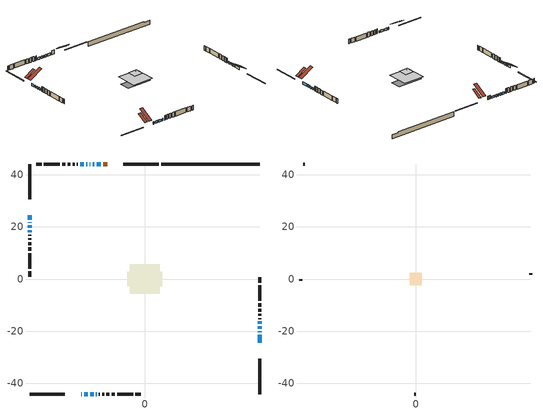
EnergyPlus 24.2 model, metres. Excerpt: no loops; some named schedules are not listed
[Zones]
conditioned space
 floor adiabatic (AdiabaticFloorConstruction): -5.68,-5.68 -5.68,5.68 5.68,5.68 5.68,-5.68 z0.56
 floor foundation (Slab1 construction): -6.73,-2.72 -6.73,2.72 6.73,2.72 6.73,-2.72 z-1.88
 wall outside (RimJoist1 construction): 5.35,44.07 -8.14,44.07 / -44.07,-44.07 -30.58,-44.07 / -44.07,44.07 -44.07,30.58 / 44.07,-44.07 44.07,-30.58 z0.56:0.86
 wall outside (AdiabaticWallConstruction 1): -14.34,44.07 -15.96,44.07 z0.56:2.59
 wall outside (AdiabaticWallConstruction): -44.07,24.38 -44.07,22.68 / 44.07,-24.38 44.07,-21.33 / -24.38,-44.07 -24.18,-44.07 / -23.25,-44.07 -21.88,-44.07 / -16.89,44.07 -18.35,44.07 / -19.28,44.07 -19.89,44.07 / -20.81,44.07 -21.02,44.07 / -20.95,-44.07 -19.62,-44.07 / -44.07,21.75 -44.07,21.52 / 44.07,-20.4 44.07,-19.94 / -18.7,-44.07 -18.47,-44.07 / -21.94,44.07 -22.4,44.07 / -23.33,44.07 -24.66,44.07 / -44.07,20.59 -44.07,19.68 / -44.07,18.75 -44.07,17.83 / 44.07,-19.02 44.07,-18.1 / 44.07,-17.17 44.07,-16.28 z0.56:1.78
 wall outside (Wall1 construction): -25.58,44.07 -25.97,44.07 / -17.54,-44.07 -17.15,-44.07 / -44.07,16.91 -44.07,16.52 / 44.07,-15.35 44.07,-14.97 z0.56:3
 wall outside (Wall2 construction): -26.9,44.07 -27.53,44.07 / -16.22,-44.07 -15.59,-44.07 / -44.07,15.59 -44.07,14.95 / 44.07,-14.04 44.07,-13.4 z0.56:3
 wall outside (Wall3 construction): -28.46,44.07 -29.46,44.07 / -14.66,-44.07 -13.66,-44.07 / -44.07,14.03 -44.07,13.03 / 44.07,-12.47 44.07,-11.47 z0.56:3
 wall outside (Wall4 construction): -30.39,44.07 -31.65,44.07 / -12.73,-44.07 -11.47,-44.07 / -44.07,12.1 -44.07,10.84 / 44.07,-10.55 44.07,-9.29 z0.56:3
 wall outside (Wall5 construction): -32.58,44.07 -38.63,44.07 / -10.54,-44.07 -4.49,-44.07 / -44.07,9.91 -44.07,3.86 / 44.07,-8.36 44.07,-2.31 z0.56:3
 wall outside (Wall6 construction): -39.56,44.07 -41.62,44.07 / -3.56,-44.07 -1.5,-44.07 / -44.07,2.93 -44.07,0.87 / 44.07,-1.38 44.07,0.68 z0.56:3
 wall foundation (FoundationWall1 construction): 6.27,44.07,-1.88 6.27,44.07,0.56 40.29,44.07,0.56 40.29,44.07,0.12 44.07,44.07,0.12 44.07,44.07,-1.88
 window (WindowConstruction): -44.07,24.38 -44.07,22.68 z0.56:1.78
 window (WindowConstruction 7): 44.07,-24.38 44.07,-21.33 z0.56:1.78
 window (WindowConstruction 8): -24.38,-44.07 -24.18,-44.07 z0.56:1.78
 window (WindowConstruction 9): -23.25,-44.07 -21.88,-44.07 z0.56:1.78
 window (WindowConstruction 10): -16.89,44.07 -18.35,44.07 z0.56:1.78
 window (WindowConstruction 11): -19.28,44.07 -19.88,44.07 z0.56:1.78
 window (WindowConstruction 12): -20.81,44.07 -21.02,44.07 z0.56:1.78
 window (WindowConstruction 1): -20.95,-44.07 -19.62,-44.07 z0.56:1.78
 window (WindowConstruction 13): -44.07,21.75 -44.07,21.52 z0.56:1.78
 window (WindowConstruction 14): 44.07,-20.4 44.07,-19.95 z0.56:1.78
 window (WindowConstruction 15): -18.7,-44.07 -18.47,-44.07 z0.56:1.78
 window (WindowConstruction 16): -21.95,44.07 -22.4,44.07 z0.56:1.78
 window (WindowConstruction 2): -23.33,44.07 -24.65,44.07 z0.56:1.78
 window (WindowConstruction 3): -44.07,20.59 -44.07,19.68 z0.56:1.78
 window (WindowConstruction 4): -44.07,18.75 -44.07,17.83 z0.56:1.78
 window (WindowConstruction 5): 44.07,-19.02 44.07,-18.1 z0.56:1.78
 window (WindowConstruction 6): 44.07,-17.17 44.07,-16.28 z0.56:1.78
 door (Door): -14.34,44.07 -15.96,44.07 z0.56:2.59
 ceiling adiabatic (AdiabaticFloorConstruction): 5.68,-5.68 5.68,5.68 -5.68,5.68 -5.68,-5.68 z0.56
 roof outside (Roof2 construction): -13.41,44.07,3 -13.41,37.18,7.02 -11.42,37.18,7.02 -11.42,44.07,3; -25.31,-44.07,3 -25.31,-37.18,7.02 -27.3,-37.18,7.02 -27.3,-44.07,3; -44.07,25.31,3 -37.18,25.31,7.02 -37.18,27.3,7.02 -44.07,27.3,3; 44.07,-25.31,3 37.18,-25.31,7.02 37.18,-27.3,7.02 44.07,-27.3,3
attic - vented
 floor to conditioned space (Floor1 construction Reversed): -2.32,-2.32 -2.32,2.32 2.32,2.32 2.32,-2.32 z3
 floor to conditioned space (Floor2 construction Reversed): -1.26,-1.26 -1.26,1.26 1.26,1.26 1.26,-1.26 z3
 wall outside (Wall7 construction): -42.55,44.07 -43.14,44.07 / -0.57,-44.07 0.02,-44.07 / -44.07,-0.06 -44.07,-0.65 / 44.07,1.61 44.07,2.2 z0.56:3
 roof outside (Roof1 construction): -10.49,44.07,3 -10.49,39.16,5.86 -9.07,39.16,5.86 -9.07,44.07,3; -28.23,-44.07,3 -28.23,-39.16,5.86 -29.65,-39.16,5.86 -29.65,-44.07,3; -44.07,28.23,3 -39.16,28.23,5.86 -39.16,29.65,5.86 -44.07,29.65,3; 44.07,-28.23,3 39.16,-28.23,5.86 39.16,-29.65,5.86 44.07,-29.65,3
[Building]
Building 1: Terrain=Suburbs
[Site:Location]
Saskatoon Intl AP_SK: Latitude {deg}=52.17; Longitude {deg}=-106.7; Time Zone {hr}=-6; Elevation {m}=504; Keep Site Location Information=Yes
[Site:GroundTemperature:Shallow]
-3.29371, -5.9198, -6.13011, -4.88389, 0.118965, 5.09852, 9.41553, 12.1502, 12.3826, 10.1583, 5.95142, 1.12462
[Site:WaterMainsTemperature]
Calculation Method=Schedule; Temperature Schedule=mains temperature schedule
[Material] Roughness=Rough; Thermal Absorptance=0.9
Name | Thickness {m} | Conductivity {W/m-K} | Density {kg/m3} | Specific Heat {J/kg-K} | Solar Absorptance | Visible Absorptance
asphalt or fiberglass shingles | 0.00635 | 0.162714 | 1121.4 | 1465.45 | 0.84 | 0.84
ceiling stud and cavity | 0.1397 | 0.112217 | 65.682 | 1177.47 | 0.7 | 0.7
ceiling stud and cavity 1 | 0.1397 | 0.0777054 | 65.682 | 1177.47 | 0.7 | 0.7
concrete 4.0 in. | 0.1016 | 1.803125 | 2242.8 | 837.4 | 0.7 | 0.7
concrete 8.0 in. | 0.2032 | 1.803125 | 2242.8 | 837.4 | 0.7 | 0.7
door material | 0.04445 | 0.0451087 | 512.64 | 1214.23 | 0.7 | 0.7
floor covering | 0.0127 | 0.0433444 | 54.468 | 1339.84 | 0.6 | 0.6
floor rigid ins; wall rigid ins 1 | 0.512978 | 0.029427 | 32.04 | 1214.23 | 0.7 | 0.7
floor stud and cavity | 0.1397 | 1.75129 | 37.0049 | 1207.88 | 0.7 | 0.7
furniture material conditioned space 1 | 0.1524 | 0.115458 | 640.8 | 1214.23 | 0.6 | 0.6
gypsum board | 0.0127 | 0.160291 | 801 | 837.4 | 0.6 | 0.6
osb sheathing 0.5 in. | 0.0127 | 0.115458 | 512.64 | 1214.23 | 0.7 | 0.7
osb sheathing 0.75 in. | 0.01905 | 0.115458 | 512.64 | 1214.23 | 0.7 | 0.7
rim joist stud and cavity | 0.0508 | 0.271007 | 50.32683 | 1063.81 | 0.6 | 0.6
roof stud and cavity | 0.2032 | 0.169292 | 78.34581 | 1123.46 | 0.7 | 0.7
wall rigid ins | 0.051816 | 0.029427 | 32.04 | 1214.23 | 0.7 | 0.7
wall stud and cavity | 0.1397 | 0.133792 | 139.0536 | 1170.24 | 0.7 | 0.7
wall stud and cavity 1 | 0.1397 | 0.13493 | 139.0536 | 1170.24 | 0.7 | 0.7
wall stud and cavity 2 | 0.1397 | 0.132231 | 139.0536 | 1170.24 | 0.7 | 0.7
wall stud and cavity 3 | 0.1397 | 0.138704 | 139.0536 | 1170.24 | 0.7 | 0.7
wall stud and cavity 4 | 0.1397 | 0.129427 | 139.0536 | 1170.24 | 0.7 | 0.7
wall stud and cavity 5 | 0.1397 | 0.133343 | 139.0536 | 1170.24 | 0.7 | 0.7
wall stud and cavity 6 | 0.0889 | 6.1454 | 50.32683 | 1063.81 | 0.6 | 0.6
wall stud and cavity 7 | 0.0889 | 0.380278 | 52.3479 | 1209.89 | 0.7 | 0.7
wall stud and cavity 8 | 0.0889 | 0.391764 | 83.0341 | 1211.67 | 0.7 | 0.7
wood siding | 0.0254 | 0.102417 | 544.68 | 1172.36 | 0 | 0
wood siding 1 | 0.00254 | 0.102417 | 544.68 | 1172.36 | 0 | 0
wood siding 2; wood siding 3; wood siding 4 | 0.0254 | 0.102417 | 544.68 | 1172.36 | 0.7 | 0.7
[WindowMaterial:SimpleGlazingSystem]
Name | U-Factor {W/m2-K} | Solar Heat Gain Coefficient
WindowMaterial | 1.94244 | 0.57
WindowMaterial 1 | 2.0032 | 0.53
WindowMaterial 10 | 2.86909 | 0.55
WindowMaterial 2 | 2.123572 | 0.58
WindowMaterial 3 | 2.779381 | 0.54
WindowMaterial 4 | 3.03376 | 0.56
WindowMaterial 5 | 2.055436 | 0.6
WindowMaterial 6 | 2.87193 | 0.54
WindowMaterial 7 | 2.083826 | 0.6
WindowMaterial 8 | 1.99127 | 0.54
WindowMaterial 9 | 2.058275 | 0.49
[Construction]
AdiabaticFloorConstruction: floor stud and cavity, floor rigid ins, osb sheathing 0.75 in., floor covering
AdiabaticWallConstruction: wood siding 3, wall rigid ins 1, wall stud and cavity 7, gypsum board
AdiabaticWallConstruction 1: wood siding 4, wall rigid ins 1, wall stud and cavity 7, gypsum board
Door: door material
Floor1 construction Reversed: gypsum board, ceiling stud and cavity
Floor2 construction Reversed: gypsum board, ceiling stud and cavity 1
FoundationWall1 construction: concrete 8.0 in.
furniture construction conditioned space 1: furniture material conditioned space 1
PartitionWallConstruction: gypsum board, wall stud and cavity 8, gypsum board
RimJoist1 construction: wood siding 2, rim joist stud and cavity
Roof1 construction: asphalt or fiberglass shingles
Roof2 construction: asphalt or fiberglass shingles, osb sheathing 0.75 in., roof stud and cavity, gypsum board
Slab1 construction: concrete 4.0 in.
Wall1 construction: wood siding, osb sheathing 0.5 in., wall stud and cavity, gypsum board
Wall2 construction: wood siding, osb sheathing 0.5 in., wall stud and cavity 1, gypsum board
Wall3 construction: wood siding, osb sheathing 0.5 in., wall stud and cavity 2, gypsum board
Wall4 construction: wood siding, wall rigid ins, osb sheathing 0.5 in., wall stud and cavity 3, gypsum board
Wall5 construction: wood siding, osb sheathing 0.5 in., wall stud and cavity 4, gypsum board
Wall6 construction: wood siding, wall rigid ins, osb sheathing 0.5 in., wall stud and cavity 5, gypsum board
Wall7 construction: wood siding 1, wall stud and cavity 6
WindowConstruction: WindowMaterial
WindowConstruction 1; WindowConstruction 2: WindowMaterial 1
WindowConstruction 10: WindowMaterial 8
WindowConstruction 11: WindowMaterial 9
WindowConstruction 12; WindowConstruction 8: WindowMaterial 6
WindowConstruction 13; WindowConstruction 14; WindowConstruction 15; WindowConstruction 16: WindowMaterial 10
WindowConstruction 3: WindowMaterial 2
WindowConstruction 4; WindowConstruction 5: WindowMaterial 3
WindowConstruction 6: WindowMaterial 4
WindowConstruction 7: WindowMaterial 5
WindowConstruction 9: WindowMaterial 7
[Zone] Multiplier=1; Part of Total Floor Area=Yes
Name | Volume {m3}
attic - vented | 12.3559
conditioned space | 505.3
[Space]
Name | Zone | Volume {m3}
attic - vented 1 | attic - vented | 12.3559
conditioned space 1 | conditioned space | 505.3
[ZoneInfiltration:EffectiveLeakageArea]
infil attic - vented 1: Zone or Space=attic - vented 1; Schedule=Always On Discrete; Effective Air Leakage Area {cm2}=955.543; Stack Coefficient=0.000368588; Wind Coefficient=1.29715e-05
[ZoneMixing]
whole house fan mix: Zone or Space=attic - vented; Schedule=Always On Continuous; Design Flow Rate Calculation Method=Flow/Zone; Design Flow Rate {m3/s}=0; Source Zone or Space=conditioned space
[SurfaceProperty:ExposedFoundationPerimeter]
Slab1: Exposed Perimeter Calculation Method=TotalExposedPerimeter; Total Exposed Perimeter {m}=37.795
[InternalMass] Zone or ZoneList=conditioned space; Space or SpaceList=conditioned space 1
Name | Construction | Surface Area {m2}
furniture mass conditioned space 1 | furniture construction conditioned space 1 | 80.8441
partition wall mass | PartitionWallConstruction | 202.11
[Lights]
interior lighting: Zone or ZoneList or Space or SpaceList=conditioned space 1; Schedule=interior lighting schedule; Design Level Calculation Method=LightingLevel; Lighting Level {W}=343.2; Return Air Fraction=0; Fraction Radiant=0.6; Fraction Visible=0.2; Fraction Replaceable=1
[People]
occupants: Zone or ZoneList or Space or SpaceList=conditioned space 1; Number of People Schedule=occupants schedule; Number of People Calculation Method=People; Number of People=3; Fraction Radiant=0.314171; Sensible Heat Fraction=0.56303; Activity Level Schedule=occupants activity schedule; Carbon Dioxide Generation Rate {m3/s-W}=0; Enable ASHRAE 55 Comfort Warnings=No; Mean Radiant Temperature Calculation Type=EnclosureAveraged
[ElectricEquipment] Zone or ZoneList or Space or SpaceList=conditioned space 1; Design Level Calculation Method=EquipmentLevel
Name | Schedule | Design Level {W} | Fraction Latent | Fraction Radiant | Fraction Lost
clothes dryer | clothes dryer schedule | 140.772 | 0.015 | 0.081 | 0.85
clothes washer | clothes washer schedule | 32.1985 | 0.03 | 0.162 | 0.7
cooking range | cooking range schedule | 215.147 | 0.08 | 0.432 | 0.2
dishwasher | dishwasher schedule | 66.8632 | 0.3 | 0.18 | 0.4
fridge | fridge schedule | 72.9452 | 0 | 0.6 | 0
mech vent house fan | mech vent house fan schedule | 0 | 0 | 0 | 1
mech vent house fan cfis | mech vent house fan cfis schedule | 0 | 0 | 0 | 0
misc plug loads | misc plug loads schedule | 494.7 | 0.045 | 0.513 | 0.1
whole house fan | Always On Discrete | 0 | 0 | 0 | 1
[OtherEquipment] Zone or ZoneList or Space or SpaceList=conditioned space 1; Design Level Calculation Method=EquipmentLevel
Name | Fuel Type | Schedule | Design Level {W} | Fraction Latent | Fraction Radiant | Fraction Lost
clothes dryer 1 | Electricity | clothes dryer schedule | 0 | 0.015 | 0.081 | 0.85
cooking range 1 | Electricity | cooking range schedule | 0 | 0.08 | 0.432 | 0.2
general water use latent | None | general water use schedule | 62.594 | 1 | 0 | 0
general water use sensible | None | general water use schedule | -61.6891 | 0 | 0.6 | 0
mech vent house fan latent load | None | Always On Discrete | 0 | 1 | 0 | 0
mech vent house fan sensible load | None | Always On Discrete | 0 | 0 | 0 | 0
water heater energy adjustment1 | NaturalGas | Always On Discrete | 0.01 | 0 | 0 | 1
[ZoneInfiltration:DesignFlowRate] Zone or ZoneList or Space or SpaceList=conditioned space 1; Schedule=Always On Discrete; Design Flow Rate Calculation Method=Flow/Zone; Design Flow Rate {m3/s}=0
infil flow; natural vent flow; whole house fan flow
[Foundation:Kiva]
Foundation Kiva 1: Initial Indoor Air Temperature {C}=21; Wall Height Above Grade {m}=0.559979; Wall Depth Below Slab {m}=0.2032
[Foundation:Kiva:Settings]
Soil Conductivity {W/m-K}=0.849921; Soil Density {kg/m3}=1842.3; Soil Specific Heat {J/kg-K}=418.7; Ground Solar Absorptivity=0.9; Ground Thermal Absorptivity=0.9; Ground Surface Roughness {m}=0.03; Far-Field Width {m}=40; Deep-Ground Boundary Condition=ZeroFlux; Deep-Ground Depth {m}=40; Minimum Cell Dimension {m}=0.2; Maximum Cell Growth Coefficient=3; Simulation Timestep=Timestep
[Exterior:Lights]
exterior lighting: Schedule=exterior lighting schedule; Design Level {W}=75.6
[Schedule:Constant]
Name | Hourly Value
Always On Continuous; mech vent house fan schedule; mech vent house fan cfis schedule; Always On Discrete | 1
occupants activity schedule | 117.228
fridge schedule | 0
[Schedule:Week:Daily]
interior lighting schedule Week Rule - Jan1-Jan27: interior lighting schedule day, interior lighting schedule day, interior lighting schedule day, interior lighting schedule day, interior lighting schedule day, interior lighting schedule day, interior lighting schedule day, interior lighting schedule default day, interior lighting schedule default day, interior lighting schedule default day, interior lighting schedule default day, interior lighting schedule default day
interior lighting schedule Week Rule - Jan28-Feb3: interior lighting schedule day, interior lighting schedule day, interior lighting schedule day, interior lighting schedule day, interior lighting schedule day 1, interior lighting schedule day 1, interior lighting schedule day 1, interior lighting schedule default day, interior lighting schedule default day, interior lighting schedule default day, interior lighting schedule default day, interior lighting schedule default day
interior lighting schedule Week Rule - Feb4-Feb24: interior lighting schedule day 1, interior lighting schedule day 1, interior lighting schedule day 1, interior lighting schedule day 1, interior lighting schedule day 1, interior lighting schedule day 1, interior lighting schedule day 1, interior lighting schedule default day, interior lighting schedule default day, interior lighting schedule default day, interior lighting schedule default day, interior lighting schedule default day
interior lighting schedule Week Rule - Feb25-Mar3: interior lighting schedule day 1, interior lighting schedule day 1, interior lighting schedule day 1, interior lighting schedule day 1, interior lighting schedule day 2, interior lighting schedule day 2, interior lighting schedule day 2, interior lighting schedule default day, interior lighting schedule default day, interior lighting schedule default day, interior lighting schedule default day, interior lighting schedule default day
interior lighting schedule Week Rule - Mar4-Mar31: interior lighting schedule day 2, interior lighting schedule day 2, interior lighting schedule day 2, interior lighting schedule day 2, interior lighting schedule day 2, interior lighting schedule day 2, interior lighting schedule day 2, interior lighting schedule default day, interior lighting schedule default day, interior lighting schedule default day, interior lighting schedule default day, interior lighting schedule default day
interior lighting schedule Week Rule - Apr1-Apr28: interior lighting schedule day 3, interior lighting schedule day 3, interior lighting schedule day 3, interior lighting schedule day 3, interior lighting schedule day 3, interior lighting schedule day 3, interior lighting schedule day 3, interior lighting schedule default day, interior lighting schedule default day, interior lighting schedule default day, interior lighting schedule default day, interior lighting schedule default day
interior lighting schedule Week Rule - Apr29-May5: interior lighting schedule day 3, interior lighting schedule day 3, interior lighting schedule day 4, interior lighting schedule day 4, interior lighting schedule day 4, interior lighting schedule day 4, interior lighting schedule day 4, interior lighting schedule default day, interior lighting schedule default day, interior lighting schedule default day, interior lighting schedule default day, interior lighting schedule default day
interior lighting schedule Week Rule - May6-May26: interior lighting schedule day 4, interior lighting schedule day 4, interior lighting schedule day 4, interior lighting schedule day 4, interior lighting schedule day 4, interior lighting schedule day 4, interior lighting schedule day 4, interior lighting schedule default day, interior lighting schedule default day, interior lighting schedule default day, interior lighting schedule default day, interior lighting schedule default day
interior lighting schedule Week Rule - May27-Jun2: interior lighting schedule day 4, interior lighting schedule day 4, interior lighting schedule day 4, interior lighting schedule day 4, interior lighting schedule day 4, interior lighting schedule day 5, interior lighting schedule day 5, interior lighting schedule default day, interior lighting schedule default day, interior lighting schedule default day, interior lighting schedule default day, interior lighting schedule default day
interior lighting schedule Week Rule - Jun3-Jun30: interior lighting schedule day 5, interior lighting schedule day 5, interior lighting schedule day 5, interior lighting schedule day 5, interior lighting schedule day 5, interior lighting schedule day 5, interior lighting schedule day 5, interior lighting schedule default day, interior lighting schedule default day, interior lighting schedule default day, interior lighting schedule default day, interior lighting schedule default day
interior lighting schedule Week Rule - Jul1-Jul28: interior lighting schedule day 6, interior lighting schedule day 6, interior lighting schedule day 6, interior lighting schedule day 6, interior lighting schedule day 6, interior lighting schedule day 6, interior lighting schedule day 6, interior lighting schedule default day, interior lighting schedule default day, interior lighting schedule default day, interior lighting schedule default day, interior lighting schedule default day
interior lighting schedule Week Rule - Jul29-Aug4: interior lighting schedule day 6, interior lighting schedule day 6, interior lighting schedule day 6, interior lighting schedule day 7, interior lighting schedule day 7, interior lighting schedule day 7, interior lighting schedule day 7, interior lighting schedule default day, interior lighting schedule default day, interior lighting schedule default day, interior lighting schedule default day, interior lighting schedule default day
interior lighting schedule Week Rule - Aug5-Aug25: interior lighting schedule day 7, interior lighting schedule day 7, interior lighting schedule day 7, interior lighting schedule day 7, interior lighting schedule day 7, interior lighting schedule day 7, interior lighting schedule day 7, interior lighting schedule default day, interior lighting schedule default day, interior lighting schedule default day, interior lighting schedule default day, interior lighting schedule default day
interior lighting schedule Week Rule - Aug26-Sep1: interior lighting schedule day 7, interior lighting schedule day 7, interior lighting schedule day 7, interior lighting schedule day 7, interior lighting schedule day 7, interior lighting schedule day 7, interior lighting schedule day 8, interior lighting schedule default day, interior lighting schedule default day, interior lighting schedule default day, interior lighting schedule default day, interior lighting schedule default day
interior lighting schedule Week Rule - Sep2-Sep29: interior lighting schedule day 8, interior lighting schedule day 8, interior lighting schedule day 8, interior lighting schedule day 8, interior lighting schedule day 8, interior lighting schedule day 8, interior lighting schedule day 8, interior lighting schedule default day, interior lighting schedule default day, interior lighting schedule default day, interior lighting schedule default day, interior lighting schedule default day
interior lighting schedule Week Rule - Sep30-Oct6: interior lighting schedule day 8, interior lighting schedule day 9, interior lighting schedule day 9, interior lighting schedule day 9, interior lighting schedule day 9, interior lighting schedule day 9, interior lighting schedule day 9, interior lighting schedule default day, interior lighting schedule default day, interior lighting schedule default day, interior lighting schedule default day, interior lighting schedule default day
interior lighting schedule Week Rule - Oct7-Oct27: interior lighting schedule day 9, interior lighting schedule day 9, interior lighting schedule day 9, interior lighting schedule day 9, interior lighting schedule day 9, interior lighting schedule day 9, interior lighting schedule day 9, interior lighting schedule default day, interior lighting schedule default day, interior lighting schedule default day, interior lighting schedule default day, interior lighting schedule default day
interior lighting schedule Week Rule - Oct28-Nov3: interior lighting schedule day 9, interior lighting schedule day 9, interior lighting schedule day 9, interior lighting schedule day 9, interior lighting schedule day 10, interior lighting schedule day 10, interior lighting schedule day 10, interior lighting schedule default day, interior lighting schedule default day, interior lighting schedule default day, interior lighting schedule default day, interior lighting schedule default day
interior lighting schedule Week Rule - Nov4-Nov24: interior lighting schedule day 10, interior lighting schedule day 10, interior lighting schedule day 10, interior lighting schedule day 10, interior lighting schedule day 10, interior lighting schedule day 10, interior lighting schedule day 10, interior lighting schedule default day, interior lighting schedule default day, interior lighting schedule default day, interior lighting schedule default day, interior lighting schedule default day
interior lighting schedule Week Rule - Nov25-Dec1: interior lighting schedule day 10, interior lighting schedule day 10, interior lighting schedule day 10, interior lighting schedule day 10, interior lighting schedule day 10, interior lighting schedule day 10, interior lighting schedule day 11, interior lighting schedule default day, interior lighting schedule default day, interior lighting schedule default day, interior lighting schedule default day, interior lighting schedule default day
interior lighting schedule Week Rule - Dec2-Dec31: interior lighting schedule day 11, interior lighting schedule day 11, interior lighting schedule day 11, interior lighting schedule day 11, interior lighting schedule day 11, interior lighting schedule day 11, interior lighting schedule day 11, interior lighting schedule default day, interior lighting schedule default day, interior lighting schedule default day, interior lighting schedule default day, interior lighting schedule default day
occupants schedule Week Rule - Jan1-Dec31: occupants schedule day, occupants schedule day, occupants schedule day, occupants schedule day, occupants schedule day, occupants schedule day, occupants schedule day, occupants schedule default day, occupants schedule default day, occupants schedule default day, occupants schedule default day, occupants schedule default day
clothes dryer schedule Week Rule - Jan1-Dec31: clothes dryer schedule day, clothes dryer schedule day, clothes dryer schedule day, clothes dryer schedule day, clothes dryer schedule day, clothes dryer schedule day, clothes dryer schedule day, clothes dryer schedule default day, clothes dryer schedule default day, clothes dryer schedule default day, clothes dryer schedule default day, clothes dryer schedule default day
clothes washer schedule Week Rule - Jan1-Dec31: clothes washer schedule day, clothes washer schedule day, clothes washer schedule day, clothes washer schedule day, clothes washer schedule day, clothes washer schedule day, clothes washer schedule day, clothes washer schedule default day, clothes washer schedule default day, clothes washer schedule default day, clothes washer schedule default day, clothes washer schedule default day
cooking range schedule Week Rule - Jan1-Dec31: cooking range schedule day, cooking range schedule day, cooking range schedule day, cooking range schedule day, cooking range schedule day, cooking range schedule day, cooking range schedule day, cooking range schedule default day, cooking range schedule default day, cooking range schedule default day, cooking range schedule default day, cooking range schedule default day
dishwasher schedule Week Rule - Jan1-Dec31: dishwasher schedule day, dishwasher schedule day, dishwasher schedule day, dishwasher schedule day, dishwasher schedule day, dishwasher schedule day, dishwasher schedule day, dishwasher schedule default day, dishwasher schedule default day, dishwasher schedule default day, dishwasher schedule default day, dishwasher schedule default day
misc plug loads schedule Week Rule - Jan1-Dec31: misc plug loads schedule day, misc plug loads schedule day, misc plug loads schedule day, misc plug loads schedule day, misc plug loads schedule day, misc plug loads schedule day, misc plug loads schedule day, misc plug loads schedule default day, misc plug loads schedule default day, misc plug loads schedule default day, misc plug loads schedule default day, misc plug loads schedule default day
general water use schedule Week Rule - Jan1-Dec31: general water use schedule day, general water use schedule day, general water use schedule day, general water use schedule day, general water use schedule day, general water use schedule day, general water use schedule day, general water use schedule default day, general water use schedule default day, general water use schedule default day, general water use schedule default day, general water use schedule default day
exterior lighting schedule Week Rule - Jan1-Jan27: exterior lighting schedule day, exterior lighting schedule day, exterior lighting schedule day, exterior lighting schedule day, exterior lighting schedule day, exterior lighting schedule day, exterior lighting schedule day, exterior lighting schedule default day, exterior lighting schedule default day, exterior lighting schedule default day, exterior lighting schedule default day, exterior lighting schedule default day
exterior lighting schedule Week Rule - Jan28-Feb3: exterior lighting schedule day, exterior lighting schedule day, exterior lighting schedule day, exterior lighting schedule day, exterior lighting schedule day 1, exterior lighting schedule day 1, exterior lighting schedule day 1, exterior lighting schedule default day, exterior lighting schedule default day, exterior lighting schedule default day, exterior lighting schedule default day, exterior lighting schedule default day
exterior lighting schedule Week Rule - Feb4-Feb24: exterior lighting schedule day 1, exterior lighting schedule day 1, exterior lighting schedule day 1, exterior lighting schedule day 1, exterior lighting schedule day 1, exterior lighting schedule day 1, exterior lighting schedule day 1, exterior lighting schedule default day, exterior lighting schedule default day, exterior lighting schedule default day, exterior lighting schedule default day, exterior lighting schedule default day
exterior lighting schedule Week Rule - Feb25-Mar3: exterior lighting schedule day 1, exterior lighting schedule day 1, exterior lighting schedule day 1, exterior lighting schedule day 1, exterior lighting schedule day 2, exterior lighting schedule day 2, exterior lighting schedule day 2, exterior lighting schedule default day, exterior lighting schedule default day, exterior lighting schedule default day, exterior lighting schedule default day, exterior lighting schedule default day
exterior lighting schedule Week Rule - Mar4-Mar31: exterior lighting schedule day 2, exterior lighting schedule day 2, exterior lighting schedule day 2, exterior lighting schedule day 2, exterior lighting schedule day 2, exterior lighting schedule day 2, exterior lighting schedule day 2, exterior lighting schedule default day, exterior lighting schedule default day, exterior lighting schedule default day, exterior lighting schedule default day, exterior lighting schedule default day
exterior lighting schedule Week Rule - Apr1-Apr28: exterior lighting schedule day 3, exterior lighting schedule day 3, exterior lighting schedule day 3, exterior lighting schedule day 3, exterior lighting schedule day 3, exterior lighting schedule day 3, exterior lighting schedule day 3, exterior lighting schedule default day, exterior lighting schedule default day, exterior lighting schedule default day, exterior lighting schedule default day, exterior lighting schedule default day
exterior lighting schedule Week Rule - Apr29-May5: exterior lighting schedule day 3, exterior lighting schedule day 3, exterior lighting schedule day 4, exterior lighting schedule day 4, exterior lighting schedule day 4, exterior lighting schedule day 4, exterior lighting schedule day 4, exterior lighting schedule default day, exterior lighting schedule default day, exterior lighting schedule default day, exterior lighting schedule default day, exterior lighting schedule default day
exterior lighting schedule Week Rule - May6-May26: exterior lighting schedule day 4, exterior lighting schedule day 4, exterior lighting schedule day 4, exterior lighting schedule day 4, exterior lighting schedule day 4, exterior lighting schedule day 4, exterior lighting schedule day 4, exterior lighting schedule default day, exterior lighting schedule default day, exterior lighting schedule default day, exterior lighting schedule default day, exterior lighting schedule default day
exterior lighting schedule Week Rule - May27-Jun2: exterior lighting schedule day 4, exterior lighting schedule day 4, exterior lighting schedule day 4, exterior lighting schedule day 4, exterior lighting schedule day 4, exterior lighting schedule day 5, exterior lighting schedule day 5, exterior lighting schedule default day, exterior lighting schedule default day, exterior lighting schedule default day, exterior lighting schedule default day, exterior lighting schedule default day
exterior lighting schedule Week Rule - Jun3-Jun30: exterior lighting schedule day 5, exterior lighting schedule day 5, exterior lighting schedule day 5, exterior lighting schedule day 5, exterior lighting schedule day 5, exterior lighting schedule day 5, exterior lighting schedule day 5, exterior lighting schedule default day, exterior lighting schedule default day, exterior lighting schedule default day, exterior lighting schedule default day, exterior lighting schedule default day
exterior lighting schedule Week Rule - Jul1-Jul28: exterior lighting schedule day 6, exterior lighting schedule day 6, exterior lighting schedule day 6, exterior lighting schedule day 6, exterior lighting schedule day 6, exterior lighting schedule day 6, exterior lighting schedule day 6, exterior lighting schedule default day, exterior lighting schedule default day, exterior lighting schedule default day, exterior lighting schedule default day, exterior lighting schedule default day
exterior lighting schedule Week Rule - Jul29-Aug4: exterior lighting schedule day 6, exterior lighting schedule day 6, exterior lighting schedule day 6, exterior lighting schedule day 7, exterior lighting schedule day 7, exterior lighting schedule day 7, exterior lighting schedule day 7, exterior lighting schedule default day, exterior lighting schedule default day, exterior lighting schedule default day, exterior lighting schedule default day, exterior lighting schedule default day
exterior lighting schedule Week Rule - Aug5-Aug25: exterior lighting schedule day 7, exterior lighting schedule day 7, exterior lighting schedule day 7, exterior lighting schedule day 7, exterior lighting schedule day 7, exterior lighting schedule day 7, exterior lighting schedule day 7, exterior lighting schedule default day, exterior lighting schedule default day, exterior lighting schedule default day, exterior lighting schedule default day, exterior lighting schedule default day
exterior lighting schedule Week Rule - Aug26-Sep1: exterior lighting schedule day 7, exterior lighting schedule day 7, exterior lighting schedule day 7, exterior lighting schedule day 7, exterior lighting schedule day 7, exterior lighting schedule day 7, exterior lighting schedule day 8, exterior lighting schedule default day, exterior lighting schedule default day, exterior lighting schedule default day, exterior lighting schedule default day, exterior lighting schedule default day
exterior lighting schedule Week Rule - Sep2-Sep29: exterior lighting schedule day 8, exterior lighting schedule day 8, exterior lighting schedule day 8, exterior lighting schedule day 8, exterior lighting schedule day 8, exterior lighting schedule day 8, exterior lighting schedule day 8, exterior lighting schedule default day, exterior lighting schedule default day, exterior lighting schedule default day, exterior lighting schedule default day, exterior lighting schedule default day
exterior lighting schedule Week Rule - Sep30-Oct6: exterior lighting schedule day 8, exterior lighting schedule day 9, exterior lighting schedule day 9, exterior lighting schedule day 9, exterior lighting schedule day 9, exterior lighting schedule day 9, exterior lighting schedule day 9, exterior lighting schedule default day, exterior lighting schedule default day, exterior lighting schedule default day, exterior lighting schedule default day, exterior lighting schedule default day
exterior lighting schedule Week Rule - Oct7-Oct27: exterior lighting schedule day 9, exterior lighting schedule day 9, exterior lighting schedule day 9, exterior lighting schedule day 9, exterior lighting schedule day 9, exterior lighting schedule day 9, exterior lighting schedule day 9, exterior lighting schedule default day, exterior lighting schedule default day, exterior lighting schedule default day, exterior lighting schedule default day, exterior lighting schedule default day
exterior lighting schedule Week Rule - Oct28-Nov3: exterior lighting schedule day 9, exterior lighting schedule day 9, exterior lighting schedule day 9, exterior lighting schedule day 9, exterior lighting schedule day 10, exterior lighting schedule day 10, exterior lighting schedule day 10, exterior lighting schedule default day, exterior lighting schedule default day, exterior lighting schedule default day, exterior lighting schedule default day, exterior lighting schedule default day
exterior lighting schedule Week Rule - Nov4-Nov24: exterior lighting schedule day 10, exterior lighting schedule day 10, exterior lighting schedule day 10, exterior lighting schedule day 10, exterior lighting schedule day 10, exterior lighting schedule day 10, exterior lighting schedule day 10, exterior lighting schedule default day, exterior lighting schedule default day, exterior lighting schedule default day, exterior lighting schedule default day, exterior lighting schedule default day
[Schedule:Year]
interior lighting schedule: interior lighting schedule Week Rule - Jan1-Jan27, 1, 1, 1, 27, interior lighting schedule Week Rule - Jan28-Feb3, 1, 28, 2, 3, interior lighting schedule Week Rule - Feb4-Feb24, 2, 4, 2, 24, interior lighting schedule Week Rule - Feb25-Mar3, 2, 25, 3, 3, interior lighting schedule Week Rule - Mar4-Mar31, 3, 4, 3, 31, interior lighting schedule Week Rule - Apr1-Apr28, 4, 1, 4, 28, interior lighting schedule Week Rule - Apr29-May5, 4, 29, 5, 5, interior lighting schedule Week Rule - May6-May26, 5, 6, 5, 26, interior lighting schedule Week Rule - May27-Jun2, 5, 27, 6, 2, interior lighting schedule Week Rule - Jun3-Jun30, 6, 3, 6, 30, interior lighting schedule Week Rule - Jul1-Jul28, 7, 1, 7, 28, interior lighting schedule Week Rule - Jul29-Aug4, 7, 29, 8, 4, interior lighting schedule Week Rule - Aug5-Aug25, 8, 5, 8, 25, interior lighting schedule Week Rule - Aug26-Sep1, 8, 26, 9, 1, interior lighting schedule Week Rule - Sep2-Sep29, 9, 2, 9, 29, interior lighting schedule Week Rule - Sep30-Oct6, 9, 30, 10, 6, interior lighting schedule Week Rule - Oct7-Oct27, 10, 7, 10, 27, interior lighting schedule Week Rule - Oct28-Nov3, 10, 28, 11, 3, interior lighting schedule Week Rule - Nov4-Nov24, 11, 4, 11, 24, interior lighting schedule Week Rule - Nov25-Dec1, 11, 25, 12, 1, interior lighting schedule Week Rule - Dec2-Dec31, 12, 2, 12, 31
occupants schedule: occupants schedule Week Rule - Jan1-Dec31, 1, 1, 12, 31
clothes dryer schedule: clothes dryer schedule Week Rule - Jan1-Dec31, 1, 1, 12, 31
clothes washer schedule: clothes washer schedule Week Rule - Jan1-Dec31, 1, 1, 12, 31
cooking range schedule: cooking range schedule Week Rule - Jan1-Dec31, 1, 1, 12, 31
dishwasher schedule: dishwasher schedule Week Rule - Jan1-Dec31, 1, 1, 12, 31
misc plug loads schedule: misc plug loads schedule Week Rule - Jan1-Dec31, 1, 1, 12, 31
general water use schedule: general water use schedule Week Rule - Jan1-Dec31, 1, 1, 12, 31
exterior lighting schedule: exterior lighting schedule Week Rule - Jan1-Jan27, 1, 1, 1, 27, exterior lighting schedule Week Rule - Jan28-Feb3, 1, 28, 2, 3, exterior lighting schedule Week Rule - Feb4-Feb24, 2, 4, 2, 24, exterior lighting schedule Week Rule - Feb25-Mar3, 2, 25, 3, 3, exterior lighting schedule Week Rule - Mar4-Mar31, 3, 4, 3, 31, exterior lighting schedule Week Rule - Apr1-Apr28, 4, 1, 4, 28, exterior lighting schedule Week Rule - Apr29-May5, 4, 29, 5, 5, exterior lighting schedule Week Rule - May6-May26, 5, 6, 5, 26, exterior lighting schedule Week Rule - May27-Jun2, 5, 27, 6, 2, exterior lighting schedule Week Rule - Jun3-Jun30, 6, 3, 6, 30, exterior lighting schedule Week Rule - Jul1-Jul28, 7, 1, 7, 28, exterior lighting schedule Week Rule - Jul29-Aug4, 7, 29, 8, 4, exterior lighting schedule Week Rule - Aug5-Aug25, 8, 5, 8, 25, exterior lighting schedule Week Rule - Aug26-Sep1, 8, 26, 9, 1, exterior lighting schedule Week Rule - Sep2-Sep29, 9, 2, 9, 29, exterior lighting schedule Week Rule - Sep30-Oct6, 9, 30, 10, 6, exterior lighting schedule Week Rule - Oct7-Oct27, 10, 7, 10, 27, exterior lighting schedule Week Rule - Oct28-Nov3, 10, 28, 11, 3, exterior lighting schedule Week Rule - Nov4-Nov24, 11, 4, 11, 24, exterior lighting schedule Week Rule - Nov25-Dec1, 11, 25, 12, 1, exterior lighting schedule Week Rule - Dec2-Dec31, 12, 2, 12, 31
[Schedule:Compact]
mains temperature schedule: Through: 01/01, For: AllDays, Until: 24:00, 3.00833, Through: 01/02, For: AllDays, Until: 24:00, 2.92833, Through: 01/03, For: AllDays, Until: 24:00, 2.84889, Through: 01/04, For: AllDays, Until: 24:00, 2.77111, Through: 01/05, For: AllDays, Until: 24:00, 2.69389, Through: 01/06, For: AllDays, Until: 24:00, 2.61778, Through: 01/07, For: AllDays, Until: 24:00, 2.54333, Through: 01/08, For: AllDays, Until: 24:00, 2.46944, Through: 01/09, For: AllDays, Until: 24:00, 2.39667, Through: 01/10, For: AllDays, Until: 24:00, 2.32556, Through: 01/11, For: AllDays, Until: 24:00, 2.255, Through: 01/12, For: AllDays, Until: 24:00, 2.18611, Through: 01/13, For: AllDays, Until: 24:00, 2.11833, Through: 01/14, For: AllDays, Until: 24:00, 2.05167, Through: 01/15, For: AllDays, Until: 24:00, 1.98611, Through: 01/16, For: AllDays, Until: 24:00, 1.92222, Through: 01/17, For: AllDays, Until: 24:00, 1.85944, Through: 01/18, For: AllDays, Until: 24:00, 1.79778, Through: 01/19, For: AllDays, Until: 24:00, 1.73778, Through: 01/20, For: AllDays, Until: 24:00, 1.67889, Through: 01/21, For: AllDays, Until: 24:00, 1.62167, Through: 01/22, For: AllDays, Until: 24:00, 1.56556, Through: 01/23, For: AllDays, Until: 24:00, 1.51056, Through: 01/24, For: AllDays, Until: 24:00, 1.45778, Through: 01/25, For: AllDays, Until: 24:00, 1.40556, Through: 01/26, For: AllDays, Until: 24:00, 1.35556, Through: 01/27, For: AllDays, Until: 24:00, 1.30667, Through: 01/28, For: AllDays, Until: 24:00, 1.25944, Through: 01/29, For: AllDays, Until: 24:00, 1.21333, Through: 01/30, For: AllDays, Until: 24:00, 1.16889, Through: 01/31, For: AllDays, Until: 24:00, 1.12611, Through: 02/01, For: AllDays, Until: 24:00, 1.085, Through: 02/02, For: AllDays, Until: 24:00, 1.045, Through: 02/03, For: AllDays, Until: 24:00, 1.00667, Through: 02/04, For: AllDays, Until: 24:00, 0.97, Through: 02/05, For: AllDays, Until: 24:00, 0.935, Through: 02/06, For: AllDays, Until: 24:00, 0.901667, Through: 02/07, For: AllDays, Until: 24:00, 0.869444, Through: 02/08, For: AllDays, Until: 24:00, 0.839444, Through: 02/09, For: AllDays, Until: 24:00, 0.810556, Through: 02/10, For: AllDays, Until: 24:00, 0.783889, Through: 02/11, For: AllDays, Until: 24:00, 0.758333, Through: 02/12, For: AllDays, Until: 24:00, 0.734444, Through: 02/13, For: AllDays, Until: 24:00, 0.712222, Through: 02/14, For: AllDays, Until: 24:00, 0.692222, Through: 02/15, For: AllDays, Until: 24:00, 0.673333, Through: 02/16, For: AllDays, Until: 24:00, 0.656111, Through: 02/17, For: AllDays, Until: 24:00, 0.640556, Through: 02/18, For: AllDays, Until: 24:00, 0.626667, Through: 02/19, For: AllDays, Until: 24:00, 0.614444, Through: 02/20, For: AllDays, Until: 24:00, 0.604444, Through: 02/21, For: AllDays, Until: 24:00, 0.595556, Through: 02/22, For: AllDays, Until: 24:00, 0.588333, Through: 02/23, For: AllDays, Until: 24:00, 0.583333, Through: 02/24, For: AllDays, Until: 24:00, 0.579444, Through: 02/25, For: AllDays, Until: 24:00, 0.577778, Through: 02/26, For: AllDays, Until: 24:00, 0.577222, Through: 02/27, For: AllDays, Until: 24:00, 0.578889, Through: 02/28, For: AllDays, Until: 24:00, 0.581667, Through: 03/01, For: AllDays, Until: 24:00, 0.586667, Through: 03/02, For: AllDays, Until: 24:00, 0.593333, Through: 03/03, For: AllDays, Until: 24:00, 0.601111, Through: 03/04, For: AllDays, Until: 24:00, 0.611111, Through: 03/05, For: AllDays, Until: 24:00, 0.622778, Through: 03/06, For: AllDays, Until: 24:00, 0.636111, Through: 03/07, For: AllDays, Until: 24:00, 0.651111, Through: 03/08, For: AllDays, Until: 24:00, 0.667778, Through: 03/09, For: AllDays, Until: 24:00, 0.686111, Through: 03/10, For: AllDays, Until: 24:00, 0.705556, Through: 03/11, For: AllDays, Until: 24:00, 0.727222, Through: 03/12, For: AllDays, Until: 24:00, 0.750556, Through: 03/13, For: AllDays, Until: 24:00, 0.775556, Through: 03/14, For: AllDays, Until: 24:00, 0.802222, Through: 03/15, For: AllDays, Until: 24:00, 0.83, Through: 03/16, For: AllDays, Until: 24:00, 0.86, Through: 03/17, For: AllDays, Until: 24:00, 0.891111, Through: 03/18, For: AllDays, Until: 24:00, 0.924444, Through: 03/19, For: AllDays, Until: 24:00, 0.958889, Through: 03/20, For: AllDays, Until: 24:00, 0.995, Through: 03/21, For: AllDays, Until: 24:00, 1.03278, Through: 03/22, For: AllDays, Until: 24:00, 1.07222, Through: 03/23, For: AllDays, Until: 24:00, 1.11278, Through: 03/24, For: AllDays, Until: 24:00, 1.15556, Through: 03/25, For: AllDays, Until: 24:00, 1.19944, Through: 03/26, For: AllDays, Until: 24:00, 1.24444, Through: 03/27, For: AllDays, Until: 24:00, 1.29167, Through: 03/28, For: AllDays, Until: 24:00, 1.34, Through: 03/29, For: AllDays, Until: 24:00, 1.39, Through: 03/30, For: AllDays, Until: 24:00, 1.44111, Through: 03/31, For: AllDays, Until: 24:00, 1.49389, Through: 04/01, For: AllDays, Until: 24:00, 1.54833, Through: 04/02, For: AllDays, Until: 24:00, 1.60389, Through: 04/03, For: AllDays, Until: 24:00, 1.66056, Through: 04/04, For: AllDays, Until: 24:00, 1.71889, Through: 04/05, For: AllDays, Until: 24:00, 1.77889, Through: 04/06, For: AllDays, Until: 24:00, 1.84, Through: 04/07, For: AllDays, Until: 24:00, 1.90222, Through: 04/08, For: AllDays, Until: 24:00, 1.96556, Through: 04/09, For: AllDays, Until: 24:00, 2.03056, Through: 04/10, For: AllDays, Until: 24:00, 2.09722, Through: 04/11, For: AllDays, Until: 24:00, 2.16444, Through: 04/12, For: AllDays, Until: 24:00, 2.23333, Through: 04/13, For: AllDays, Until: 24:00, 2.30278, Through: 04/14, For: AllDays, Until: 24:00, 2.37389, Through: 04/15, For: AllDays, Until: 24:00, 2.44611, Through: 04/16, For: AllDays, Until: 24:00, 2.52, Through: 04/17, For: AllDays, Until: 24:00, 2.59444, Through: 04/18, For: AllDays, Until: 24:00, 2.67, Through: 04/19, For: AllDays, Until: 24:00, 2.74667, Through: 04/20, For: AllDays, Until: 24:00, 2.82444, Through: 04/21, For: AllDays, Until: 24:00, 2.90278, Through: 04/22, For: AllDays, Until: 24:00, 2.98278, Through: 04/23, For: AllDays, Until: 24:00, 3.06333, Through: 04/24, For: AllDays, Until: 24:00, 3.145, Through: 04/25, For: AllDays, Until: 24:00, 3.22778, Through: 04/26, For: AllDays, Until: 24:00, 3.31167, Through: 04/27, For: AllDays, Until: 24:00, 3.39611, Through: 04/28, For: AllDays, Until: 24:00, 3.48111, Through: 04/29, For: AllDays, Until: 24:00, 3.56722, Through: 04/30, For: AllDays, Until: 24:00, 3.65444, Through: 05/01, For: AllDays, Until: 24:00, 3.74222, Through: 05/02, For: AllDays, Until: 24:00, 3.83056, Through: 05/03, For: AllDays, Until: 24:00, 3.92, Through: 05/04, For: AllDays, Until: 24:00, 4.00944, Through: 05/05, For: AllDays, Until: 24:00, 4.1, Through: 05/06, For: AllDays, Until: 24:00, 4.19167, Through: 05/07, For: AllDays, Until: 24:00, 4.28333, Through: 05/08, For: AllDays, Until: 24:00, 4.37611, Through: 05/09, For: AllDays, Until: 24:00, 4.46889, Through: 05/10, For: AllDays, Until: 24:00, 4.56278, Through: 05/11, For: AllDays, Until: 24:00, 4.65667, Through: 05/12, For: AllDays, Until: 24:00, 4.75111, Through: 05/13, For: AllDays, Until: 24:00, 4.84611, Through: 05/14, For: AllDays, Until: 24:00, 4.94167, Through: 05/15, For: AllDays, Until: 24:00, 5.03778, Through: 05/16, For: AllDays, Until: 24:00, 5.13389, Through: 05/17, For: AllDays, Until: 24:00, 5.23056, Through: 05/18, For: AllDays, Until: 24:00, 5.32722, Through: 05/19, For: AllDays, Until: 24:00, 5.42444, Through: 05/20, For: AllDays, Until: 24:00, 5.52222, Through: 05/21, For: AllDays, Until: 24:00, 5.62, Through: 05/22, For: AllDays, Until: 24:00, 5.71778, Through: 05/23, For: AllDays, Until: 24:00, 5.81556, Through: 05/24, For: AllDays, Until: 24:00, 5.91389, Through: 05/25, For: AllDays, Until: 24:00, 6.01222, Through: 05/26, For: AllDays, Until: 24:00, 6.11056, Through: 05/27, For: AllDays, Until: 24:00, 6.20944, Through: 05/28, For: AllDays, Until: 24:00, 6.30778, Through: 05/29, For: AllDays, Until: 24:00, 6.40611, Through: 05/30, For: AllDays, Until: 24:00, 6.50444, Through: 05/31, For: AllDays, Until: 24:00, 6.60333, Through: 06/01, For: AllDays, Until: 24:00, 6.70167, Through: 06/02, For: AllDays, Until: 24:00, 6.79944, Through: 06/03, For: AllDays, Until: 24:00, 6.89778, Through: 06/04, For: AllDays, Until: 24:00, 6.99556, Through: 06/05, For: AllDays, Until: 24:00, 7.09333, Through: 06/06, For: AllDays, Until: 24:00, 7.19056, Through: 06/07, For: AllDays, Until: 24:00, 7.28778, Through: 06/08, For: AllDays, Until: 24:00, 7.385, Through: 06/09, For: AllDays, Until: 24:00, 7.48111, Through: 06/10, For: AllDays, Until: 24:00, 7.57778, Through: 06/11, For: AllDays, Until: 24:00, 7.67333, Through: 06/12, For: AllDays, Until: 24:00, 7.76889, Through: 06/13, For: AllDays, Until: 24:00, 7.86389, Through: 06/14, For: AllDays, Until: 24:00, 7.95833, Through: 06/15, For: AllDays, Until: 24:00, 8.05222, Through: 06/16, For: AllDays, Until: 24:00, 8.14611, Through: 06/17, For: AllDays, Until: 24:00, 8.23889, Through: 06/18, For: AllDays, Until: 24:00, 8.33111, Through: 06/19, For: AllDays, Until: 24:00, 8.42278, Through: 06/20, For: AllDays, Until: 24:00, 8.51444, Through: 06/21, For: AllDays, Until: 24:00, 8.605, Through: 06/22, For: AllDays, Until: 24:00, 8.69444, Through: 06/23, For: AllDays, Until: 24:00, 8.78389, Through: 06/24, For: AllDays, Until: 24:00, 8.87222, Through: 06/25, For: AllDays, Until: 24:00, 8.95944, Through: 06/26, For: AllDays, Until: 24:00, 9.04667, Through: 06/27, For: AllDays, Until: 24:00, 9.13278, Through: 06/28, For: AllDays, Until: 24:00, 9.21778, Through: 06/29, For: AllDays, Until: 24:00, 9.30222, Through: 06/30, For: AllDays, Until: 24:00, 9.38556, Through: 07/01, For: AllDays, Until: 24:00, 9.46833, Through: 07/02, For: AllDays, Until: 24:00, 9.54944, Through: 07/03, For: AllDays, Until: 24:00, 9.63056, Through: 07/04, For: AllDays, Until: 24:00, 9.71, Through: 07/05, For: AllDays, Until: 24:00, 9.78833, Through: 07/06, For: AllDays, Until: 24:00, 9.86611, Through: 07/07, For: AllDays, Until: 24:00, 9.94278, Through: 07/08, For: AllDays, Until: 24:00, 10.0183, Through: 07/09, For: AllDays, Until: 24:00, 10.0928, Through: 07/10, For: AllDays, Until: 24:00, 10.1656, Through: 07/11, For: AllDays, Until: 24:00, 10.2378, Through: 07/12, For: AllDays, Until: 24:00, 10.3089, Through: 07/13, For: AllDays, Until: 24:00, 10.3783, Through: 07/14, For: AllDays, Until: 24:00, 10.4472, Through: 07/15, For: AllDays, Until: 24:00, 10.5144, Through: 07/16, For: AllDays, Until: 24:00, 10.5806, Through: 07/17, For: AllDays, Until: 24:00, 10.645, Through: 07/18, For: AllDays, Until: 24:00, 10.7089, Through: 07/19, For: AllDays, Until: 24:00, 10.7711, Through: 07/20, For: AllDays, Until: 24:00, 10.8317, Through: 07/21, For: AllDays, Until: 24:00, 10.8911, Through: 07/22, For: AllDays, Until: 24:00, 10.9494, Through: 07/23, For: AllDays, Until: 24:00, 11.0061, Through: 07/24, For: AllDays, Until: 24:00, 11.0617, Through: 07/25, For: AllDays, Until: 24:00, 11.1156, Through: 07/26, For: AllDays, Until: 24:00, 11.1683, Through: 07/27, For: AllDays, Until: 24:00, 11.2194, Through: 07/28, For: AllDays, Until: 24:00, 11.2689, Through: 07/29, For: AllDays, Until: 24:00, 11.3172, Through: 07/30, For: AllDays, Until: 24:00, 11.3639, Through: 07/31, For: AllDays, Until: 24:00, 11.4094, Through: 08/01, For: AllDays, Until: 24:00, 11.4528, Through: 08/02, For: AllDays, Until: 24:00, 11.495, Through: 08/03, For: AllDays, Until: 24:00, 11.5356, Through: 08/04, For: AllDays, Until: 24:00, 11.575, Through: 08/05, For: AllDays, Until: 24:00, 11.6122, Through: 08/06, For: AllDays, Until: 24:00, 11.6483, Through: 08/07, For: AllDays, Until: 24:00, 11.6828, Through: 08/08, For: AllDays, Until: 24:00, 11.7156, Through: 08/09, For: AllDays, Until: 24:00, 11.7467, Through: 08/10, For: AllDays, Until: 24:00, 11.7761, Through: 08/11, For: AllDays, Until: 24:00, 11.8044, Through: 08/12, For: AllDays, Until: 24:00, 11.8306, Through: 08/13, For: AllDays, Until: 24:00, 11.855, Through: 08/14, For: AllDays, Until: 24:00, 11.8783, Through: 08/15, For: AllDays, Until: 24:00, 11.8994, Through: 08/16, For: AllDays, Until: 24:00, 11.9194, Through: 08/17, For: AllDays, Until: 24:00, 11.9372, Through: 08/18, For: AllDays, Until: 24:00, 11.9539, Through: 08/19, For: AllDays, Until: 24:00, 11.9683, Through: 08/20, For: AllDays, Until: 24:00, 11.9817, Through: 08/21, For: AllDays, Until: 24:00, 11.9928, Through: 08/22, For: AllDays, Until: 24:00, 12.0028, Through: 08/23, For: AllDays, Until: 24:00, 12.0106, Through: 08/24, For: AllDays, Until: 24:00, 12.0167, Through: 08/25, For: AllDays, Until: 24:00, 12.0217, Through: 08/26, For: AllDays, Until: 24:00, 12.0244, Through: 08/27, For: AllDays, Until: 24:00, 12.0256, Through: 08/28, For: AllDays, Until: 24:00, 12.025, Through: 08/29, For: AllDays, Until: 24:00, 12.0228, Through: 08/30, For: AllDays, Until: 24:00, 12.0189, Through: 08/31, For: AllDays, Until: 24:00, 12.0133, Through: 09/01, For: AllDays, Until: 24:00, 12.0061, Through: 09/02, For: AllDays, Until: 24:00, 11.9972, Through: 09/03, For: AllDays, Until: 24:00, 11.9867, Through: 09/04, For: AllDays, Until: 24:00, 11.9744, Through: 09/05, For: AllDays, Until: 24:00, 11.96, Through: 09/06, For: AllDays, Until: 24:00, 11.9444, Through: 09/07, For: AllDays, Until: 24:00, 11.9272, Through: 09/08, For: AllDays, Until: 24:00, 11.9083, Through: 09/09, For: AllDays, Until: 24:00, 11.8878, Through: 09/10, For: AllDays, Until: 24:00, 11.865, Through: 09/11, For: AllDays, Until: 24:00, 11.8411, Through: 09/12, For: AllDays, Until: 24:00, 11.8156, Through: 09/13, For: AllDays, Until: 24:00, 11.7883, Through: 09/14, For: AllDays, Until: 24:00, 11.7594, Through: 09/15, For: AllDays, Until: 24:00, 11.7289, Through: 09/16, For: AllDays, Until: 24:00, 11.6967, Through: 09/17, For: AllDays, Until: 24:00, 11.6633, Through: 09/18, For: AllDays, Until: 24:00, 11.6278, Through: 09/19, For: AllDays, Until: 24:00, 11.5911, Through: 09/20, For: AllDays, Until: 24:00, 11.5528, Through: 09/21, For: AllDays, Until: 24:00, 11.5128, Through: 09/22, For: AllDays, Until: 24:00, 11.4711, Through: 09/23, For: AllDays, Until: 24:00, 11.4283, Through: 09/24, For: AllDays, Until: 24:00, 11.3833, Through: 09/25, For: AllDays, Until: 24:00, 11.3372, Through: 09/26, For: AllDays, Until: 24:00, 11.29, Through: 09/27, For: AllDays, Until: 24:00, 11.2406, Through: 09/28, For: AllDays, Until: 24:00, 11.1906, Through: 09/29, For: AllDays, Until: 24:00, 11.1383, Through: 09/30, For: AllDays, Until: 24:00, 11.085, Through: 10/01, For: AllDays, Until: 24:00, 11.03, Through: 10/02, For: AllDays, Until: 24:00, 10.9739, Through: 10/03, For: AllDays, Until: 24:00, 10.9161, Through: 10/04, For: AllDays, Until: 24:00, 10.8572, Through: 10/05, For: AllDays, Until: 24:00, 10.7972, Through: 10/06, For: AllDays, Until: 24:00, 10.7356, Through: 10/07, For: AllDays, Until: 24:00, 10.6722, Through: 10/08, For: AllDays, Until: 24:00, 10.6083, Through: 10/09, For: AllDays, Until: 24:00, 10.5428, Through: 10/10, For: AllDays, Until: 24:00, 10.4761, Through: 10/11, For: AllDays, Until: 24:00, 10.4078, Through: 10/12, For: AllDays, Until: 24:00, 10.3389, Through: 10/13, For: AllDays, Until: 24:00, 10.2683, Through: 10/14, For: AllDays, Until: 24:00, 10.1967, Through: 10/15, For: AllDays, Until: 24:00, 10.1239, Through: 10/16, For: AllDays, Until: 24:00, 10.05, Through: 10/17, For: AllDays, Until: 24:00, 9.975, Through: 10/18, For: AllDays, Until: 24:00, 9.89889, Through: 10/19, For: AllDays, Until: 24:00, 9.82167, Through: 10/20, For: AllDays, Until: 24:00, 9.74333, Through: 10/21, For: AllDays, Until: 24:00, 9.66444, Through: 10/22, For: AllDays, Until: 24:00, 9.58444, Through: 10/23, For: AllDays, Until: 24:00, 9.50278, Through: 10/24, For: AllDays, Until: 24:00, 9.42111, Through: 10/25, For: AllDays, Until: 24:00, 9.33778, Through: 10/26, For: AllDays, Until: 24:00, 9.25389, Through: 10/27, For: AllDays, Until: 24:00, 9.16889, Through: 10/28, For: AllDays, Until: 24:00, 9.08333, Through: 10/29, For: AllDays, Until: 24:00, 8.99667, Through: 10/30, For: AllDays, Until: 24:00, 8.90944, Through: 10/31, For: AllDays, Until: 24:00, 8.82167, Through: 11/01, For: AllDays, Until: 24:00, 8.73278, Through: 11/02, For: AllDays, Until: 24:00, 8.64333, Through: 11/03, For: AllDays, Until: 24:00, 8.55278, Through: 11/04, For: AllDays, Until: 24:00, 8.46222, Through: 11/05, For: AllDays, Until: 24:00, 8.37056, Through: 11/06, For: AllDays, Until: 24:00, 8.27833, Through: 11/07, For: AllDays, Until: 24:00, 8.18556, Through: 11/08, For: AllDays, Until: 24:00, 8.09222, Through: 11/09, For: AllDays, Until: 24:00, 7.99833, Through: 11/10, For: AllDays, Until: 24:00, 7.90389, Through: 11/11, For: AllDays, Until: 24:00, 7.80944, Through: 11/12, For: AllDays, Until: 24:00, 7.71389, Through: 11/13, For: AllDays, Until: 24:00, 7.61833, Through: 11/14, For: AllDays, Until: 24:00, 7.52222, Through: 11/15, For: AllDays, Until: 24:00, 7.42611, Through: 11/16, For: AllDays, Until: 24:00, 7.32944, Through: 11/17, For: AllDays, Until: 24:00, 7.23222, Through: 11/18, For: AllDays, Until: 24:00, 7.135, Through: 11/19, For: AllDays, Until: 24:00, 7.03722, Through: 11/20, For: AllDays, Until: 24:00, 6.93944, Through: 11/21, For: AllDays, Until: 24:00, 6.84167, Through: 11/22, For: AllDays, Until: 24:00, 6.74333, Through: 11/23, For: AllDays, Until: 24:00, 6.645, Through: 11/24, For: AllDays, Until: 24:00, 6.54667, Through: 11/25, For: AllDays, Until: 24:00, 6.44833, Through: 11/26, For: AllDays, Until: 24:00, 6.35, Through: 11/27, For: AllDays, Until: 24:00, 6.25111, Through: 11/28, For: AllDays, Until: 24:00, 6.15278, Through: 11/29, For: AllDays, Until: 24:00, 6.05444, Through: 11/30, For: AllDays, Until: 24:00, 5.95611, Through: 12/01, For: AllDays, Until: 24:00, 5.85778, Through: 12/02, For: AllDays, Until: 24:00, 5.75944, Through: 12/03, For: AllDays, Until: 24:00, 5.66167, Through: 12/04, For: AllDays, Until: 24:00, 5.56389, Through: 12/05, For: AllDays, Until: 24:00, 5.46611, Through: 12/06, For: AllDays, Until: 24:00, 5.36889, Through: 12/07, For: AllDays, Until: 24:00, 5.27167, Through: 12/08, For: AllDays, Until: 24:00, 5.175, Through: 12/09, For: AllDays, Until: 24:00, 5.07889, Through: 12/10, For: AllDays, Until: 24:00, 4.98278, Through: 12/11, For: AllDays, Until: 24:00, 4.88722, Through: 12/12, For: AllDays, Until: 24:00, 4.79167, Through: 12/13, For: AllDays, Until: 24:00, 4.69667, Through: 12/14, For: AllDays, Until: 24:00, 4.60278, Through: 12/15, For: AllDays, Until: 24:00, 4.50889, Through: 12/16, For: AllDays, Until: 24:00, 4.41556, Through: 12/17, For: AllDays, Until: 24:00, 4.32278, Through: 12/18, For: AllDays, Until: 24:00, 4.23056, Through: 12/19, For: AllDays, Until: 24:00, 4.13889, Through: 12/20, For: AllDays, Until: 24:00, 4.04833, Through: 12/21, For: AllDays, Until: 24:00, 3.95778, Through: 12/22, For: AllDays, Until: 24:00, 3.86833, Through: 12/23, For: AllDays, Until: 24:00, 3.77944, Through: 12/24, For: AllDays, Until: 24:00, 3.69167, Through: 12/25, For: AllDays, Until: 24:00, 3.60444, Through: 12/26, For: AllDays, Until: 24:00, 3.51778, Through: 12/27, For: AllDays, Until: 24:00, 3.43222, Through: 12/28, For: AllDays, Until: 24:00, 3.34722, Through: 12/29, For: AllDays, Until: 24:00, 3.26333, Through: 12/30, For: AllDays, Until: 24:00, 3.18056, Through: 12/31, For: AllDays, Until: 24:00, 3.09833
